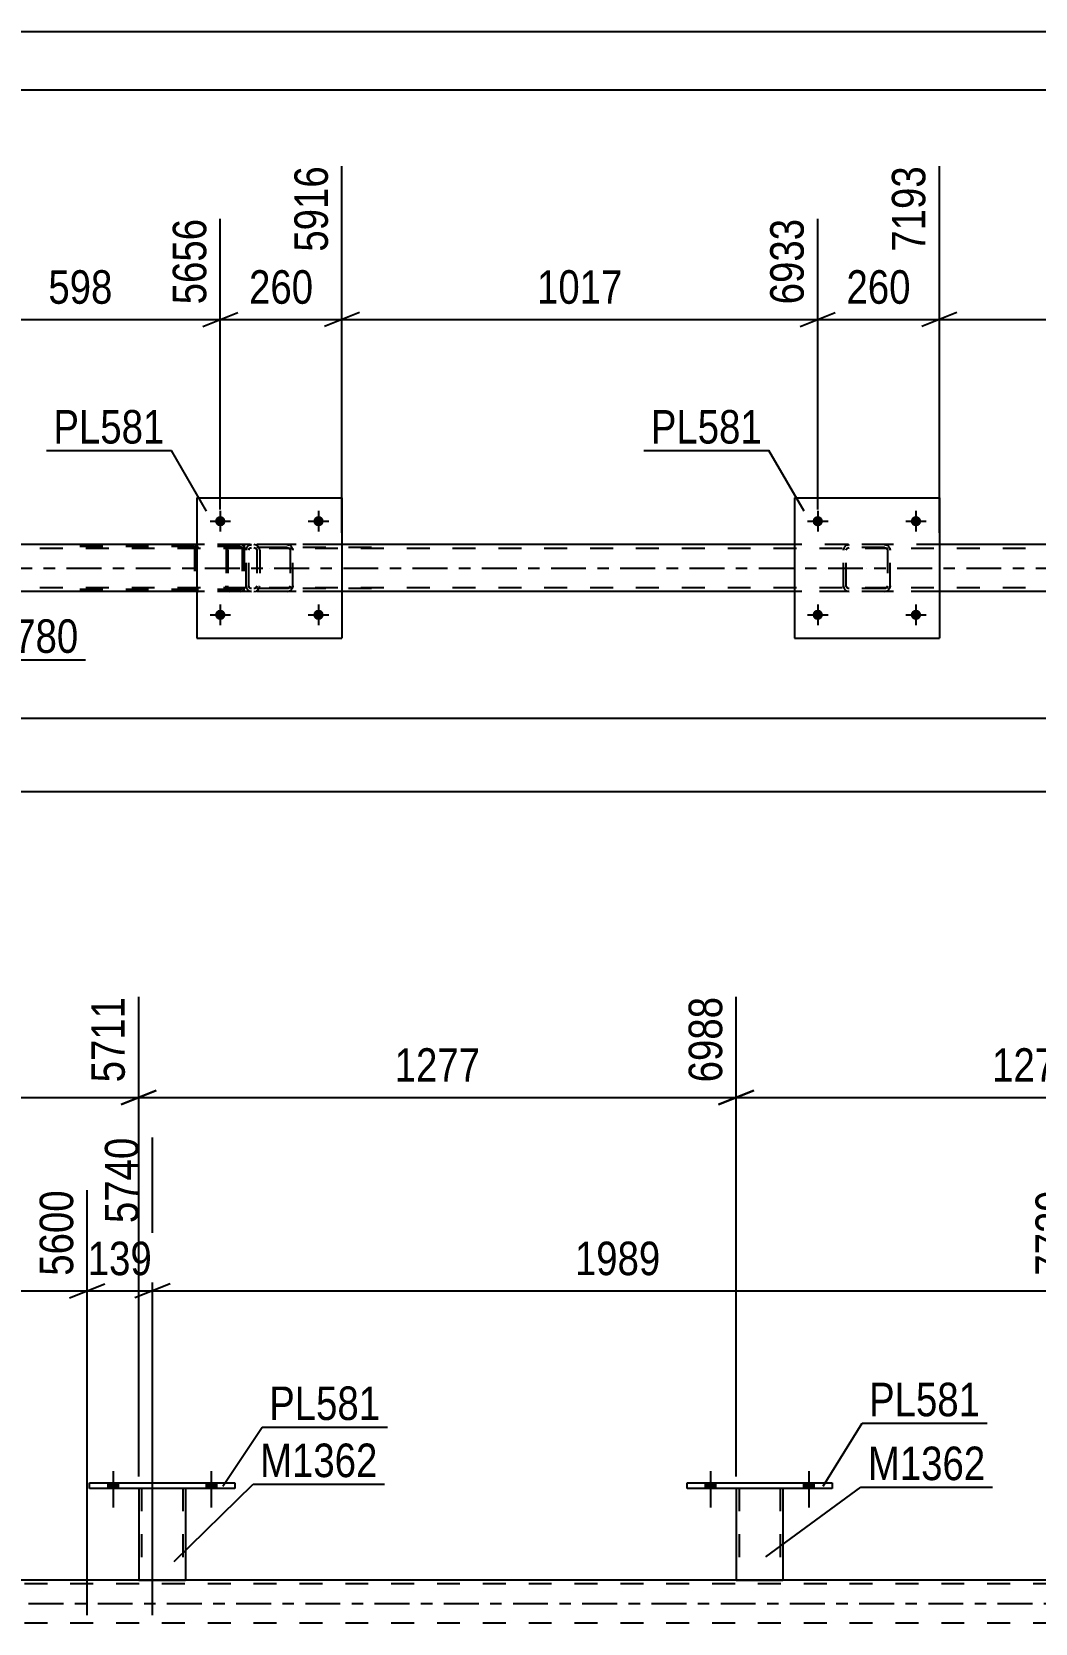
# Model space of a CAD drawing. Header units: millimetres. Extents: x 0 to 841, y 0 to 594.
# Drawn here: x 296.6 to 382.4, y 458 to 594 of the extents above; entities that cross this region are included whole.
import ezdxf

# ---------------------------------------------------------------- set-up
doc = ezdxf.new("R2010")
doc.units = ezdxf.units.MM
doc.linetypes.add('DXK_LINE_DOT2', pattern=[3.9198, 1.9599, -1.9599])
doc.linetypes.add('DXK_LINE_DOT3', pattern=[5.9187, 2.979, -0.9799, 0.9799, -0.9799])
doc.styles.add('Arial Narrow', font='ARIALN.TTF', dxfattribs={"height": 0.2})

# ---------------------------------------------------------------- blocks, each defined once
blk = doc.blocks.new('Unknown-318884928-1133')
at = {"color": 5, "linetype": 'Continuous'}
for p, q in [((841, 594), (0, 594)), ((836, 589), (5, 589))]:
    blk.add_line(p, q, dxfattribs=at)
blk = doc.blocks.new('Bolt-318884928-2860 - 2854')
at = {"linetype": 'Continuous'}
for points in [[(313.18, 544.17, -1), (312.3, 544.17, -1)], [(321.58, 544.17, -1), (320.7, 544.17, -1)]]:
    blk.add_hatch(color=1, dxfattribs=at).paths.add_polyline_path(points)
at = {"color": 1, "linetype": 'Continuous'}
for p, q in [((311.86, 544.17), (313.62, 544.17)), ((312.74, 545.05), (312.74, 543.29)), ((320.26, 544.17), (322.02, 544.17)), ((321.14, 545.05), (321.14, 543.29))]:
    blk.add_line(p, q, dxfattribs=at)
blk = doc.blocks.new('Bolt-318884928-2861 - 2854')
at = {"linetype": 'Continuous'}
for points in [[(313.18, 552.17, -1), (312.3, 552.17, -1)], [(321.58, 552.17, -1), (320.7, 552.17, -1)]]:
    blk.add_hatch(color=1, dxfattribs=at).paths.add_polyline_path(points)
at = {"color": 1, "linetype": 'Continuous'}
for p, q in [((312.74, 553.05), (312.74, 551.29)), ((321.14, 553.05), (321.14, 551.29)), ((311.86, 552.17), (313.62, 552.17)), ((320.26, 552.17), (322.02, 552.17))]:
    blk.add_line(p, q, dxfattribs=at)
blk = doc.blocks.new('Bolt-318884928-2930 - 2854')
at = {"linetype": 'Continuous'}
for points in [[(364.26, 544.17, -1), (363.38, 544.17, -1)], [(372.66, 544.17, -1), (371.78, 544.17, -1)]]:
    blk.add_hatch(color=1, dxfattribs=at).paths.add_polyline_path(points)
at = {"color": 1, "linetype": 'Continuous'}
for p, q in [((362.94, 544.17), (364.7, 544.17)), ((363.82, 545.05), (363.82, 543.29)), ((371.34, 544.17), (373.1, 544.17)), ((372.22, 545.05), (372.22, 543.29))]:
    blk.add_line(p, q, dxfattribs=at)
blk = doc.blocks.new('Bolt-318884928-2931 - 2854')
at = {"linetype": 'Continuous'}
for points in [[(364.26, 552.17, -1), (363.38, 552.17, -1)], [(372.66, 552.17, -1), (371.78, 552.17, -1)]]:
    blk.add_hatch(color=1, dxfattribs=at).paths.add_polyline_path(points)
at = {"color": 1, "linetype": 'Continuous'}
for p, q in [((363.82, 553.05), (363.82, 551.29)), ((372.22, 553.05), (372.22, 551.29)), ((362.94, 552.17), (364.7, 552.17)), ((371.34, 552.17), (373.1, 552.17))]:
    blk.add_line(p, q, dxfattribs=at)
blk = doc.blocks.new('Part-318884928-2936 - 2854')
at = {"color": 2, "linetype": 'Continuous'}
for p, q in [((310.74, 554.17), (310.74, 542.17)), ((310.74, 554.17), (323.14, 554.17)), ((323.14, 554.17), (323.14, 542.17)), ((310.74, 542.17), (323.14, 542.17))]:
    blk.add_line(p, q, dxfattribs=at)
blk = doc.blocks.new('Part-318884928-2885 - 2854')
at = {"color": 7, "linetype": 'DXK_LINE_DOT2'}
for p, q in [((314.94, 549.69), (314.98, 549.87)), ((314.98, 549.87), (314.94, 549.69)), ((314.94, 546.65), (314.94, 549.69)), ((315.18, 549.69), (315.2, 549.78)), ((315.18, 546.65), (315.18, 549.69)), ((315.2, 549.78), (315.25, 549.86)), ((315.24, 550.13), (315.42, 550.17)), ((315.42, 550.17), (315.24, 550.13)), ((315.25, 549.86), (315.33, 549.91)), ((315.33, 549.91), (315.42, 549.93)), ((318.46, 550.17), (315.42, 550.17)), ((318.46, 549.93), (315.42, 549.93)), ((318.46, 550.17), (318.64, 550.13)), ((318.64, 550.13), (318.46, 550.17)), ((318.46, 549.93), (318.55, 549.91)), ((318.55, 549.91), (318.63, 549.86)), ((318.63, 549.86), (318.68, 549.78)), ((318.68, 549.78), (318.7, 549.69)), ((318.7, 549.69), (318.7, 546.65)), ((318.9, 549.87), (318.94, 549.69)), ((318.94, 549.69), (318.9, 549.87)), ((318.94, 546.65), (318.94, 549.69)), ((314.98, 546.46), (314.94, 546.65)), ((314.94, 546.65), (314.98, 546.46)), ((315.2, 546.55), (315.18, 546.65)), ((315.25, 546.48), (315.2, 546.55)), ((315.42, 546.17), (315.24, 546.2)), ((315.24, 546.2), (315.42, 546.17)), ((315.33, 546.42), (315.25, 546.48)), ((315.42, 546.41), (315.33, 546.42)), ((318.46, 546.41), (315.42, 546.41)), ((318.46, 546.17), (315.42, 546.17)), ((318.55, 546.42), (318.46, 546.41)), ((318.64, 546.2), (318.46, 546.17)), ((318.46, 546.17), (318.64, 546.2)), ((318.63, 546.48), (318.55, 546.42)), ((318.68, 546.55), (318.63, 546.48)), ((318.7, 546.65), (318.68, 546.55)), ((318.94, 546.65), (318.9, 546.46)), ((318.9, 546.46), (318.94, 546.65))]:
    blk.add_line(p, q, dxfattribs=at)
at = {"color": 7, "linetype": 'DXK_LINE_DOT3'}
blk.add_line((316.94, 548.17), (316.94, 548.17), dxfattribs=at)
at = {"color": 7, "linetype": 'DXK_LINE_DOT2'}
for centre, start, end in [((315.42, 549.69), 112.5, 157.5), ((315.42, 549.69), 112.5, 157.5), ((318.46, 549.69), 22.5, 67.5), ((318.46, 549.69), 22.5, 67.5), ((315.42, 546.65), 202.5, 247.5), ((315.42, 546.65), 202.5, 247.5), ((318.46, 546.65), 292.5, 337.5), ((318.46, 546.65), 292.5, 337.5)]:
    blk.add_arc(centre, 0.48, start, end, dxfattribs=at)
blk = doc.blocks.new('Part-318884928-2890 - 2854')
at = {"color": 2, "linetype": 'Continuous'}
for p, q in [((361.82, 554.17), (361.82, 542.17)), ((361.82, 554.17), (374.22, 554.17)), ((374.22, 554.17), (374.22, 542.17)), ((361.82, 542.17), (374.22, 542.17))]:
    blk.add_line(p, q, dxfattribs=at)
blk = doc.blocks.new('Part-318884928-2975 - 2854')
at = {"color": 7, "linetype": 'DXK_LINE_DOT2'}
for p, q in [((314.45, 550.17), (299.12, 550.17)), ((314.45, 550.01), (299.12, 550.01)), ((310.56, 549.97), (310.54, 549.85)), ((310.54, 549.85), (310.54, 546.49)), ((310.71, 549.85), (310.72, 549.91)), ((310.71, 549.85), (310.71, 546.49)), ((310.72, 549.91), (310.76, 549.96)), ((310.88, 550.17), (310.75, 550.14)), ((310.76, 549.96), (310.81, 549.99)), ((310.81, 549.99), (310.88, 550.01)), ((314.58, 550.14), (314.45, 550.17)), ((314.45, 550.01), (314.52, 549.99)), ((314.52, 549.99), (314.57, 549.96)), ((314.57, 549.96), (314.61, 549.91)), ((314.61, 549.91), (314.62, 549.85)), ((314.62, 549.85), (314.62, 546.49)), ((314.79, 549.85), (314.77, 549.97)), ((314.79, 549.85), (314.79, 546.49)), ((314.45, 546.33), (299.12, 546.33)), ((314.45, 546.17), (299.12, 546.17)), ((310.54, 546.49), (310.56, 546.36)), ((310.72, 546.43), (310.71, 546.49)), ((310.76, 546.37), (310.72, 546.43)), ((310.75, 546.19), (310.88, 546.17)), ((310.81, 546.34), (310.76, 546.37)), ((310.88, 546.33), (310.81, 546.34)), ((314.52, 546.34), (314.45, 546.33)), ((314.45, 546.17), (314.58, 546.19)), ((314.57, 546.37), (314.52, 546.34)), ((314.61, 546.43), (314.57, 546.37)), ((314.62, 546.49), (314.61, 546.43)), ((314.77, 546.36), (314.79, 546.49))]:
    blk.add_line(p, q, dxfattribs=at)
for centre, start, end in [((310.86, 549.83), 110.7583, 155.68), ((314.47, 549.83), 24.32, 69.2417), ((310.86, 546.5), 204.32, 249.2417), ((314.47, 546.5), 290.7583, 335.68)]:
    blk.add_arc(centre, 0.331, start, end, dxfattribs=at)
blk = doc.blocks.new('Part-318884928-3013 - 2854')
at = {"color": 7, "linetype": 'DXK_LINE_DOT2'}
for p, q in [((366.02, 549.69), (366.06, 549.87)), ((366.06, 549.87), (366.02, 549.69)), ((366.02, 546.65), (366.02, 549.69)), ((366.26, 549.69), (366.28, 549.78)), ((366.26, 546.65), (366.26, 549.69)), ((366.28, 549.78), (366.33, 549.86)), ((366.32, 550.13), (366.5, 550.17)), ((366.5, 550.17), (366.32, 550.13)), ((366.33, 549.86), (366.41, 549.91)), ((366.41, 549.91), (366.5, 549.93)), ((369.54, 550.17), (366.5, 550.17)), ((369.54, 549.93), (366.5, 549.93)), ((369.54, 550.17), (369.72, 550.13)), ((369.72, 550.13), (369.54, 550.17)), ((369.54, 549.93), (369.63, 549.91)), ((369.63, 549.91), (369.71, 549.86)), ((369.71, 549.86), (369.76, 549.78)), ((369.76, 549.78), (369.78, 549.69)), ((369.78, 549.69), (369.78, 546.65)), ((369.98, 549.87), (370.02, 549.69)), ((370.02, 549.69), (369.98, 549.87)), ((370.02, 546.65), (370.02, 549.69)), ((366.06, 546.46), (366.02, 546.65)), ((366.02, 546.65), (366.06, 546.46)), ((366.28, 546.55), (366.26, 546.65)), ((366.33, 546.48), (366.28, 546.55)), ((366.5, 546.17), (366.32, 546.2)), ((366.32, 546.2), (366.5, 546.17)), ((366.41, 546.42), (366.33, 546.48)), ((366.5, 546.41), (366.41, 546.42)), ((369.54, 546.41), (366.5, 546.41)), ((369.54, 546.17), (366.5, 546.17)), ((369.63, 546.42), (369.54, 546.41)), ((369.72, 546.2), (369.54, 546.17)), ((369.54, 546.17), (369.72, 546.2)), ((369.71, 546.48), (369.63, 546.42)), ((369.76, 546.55), (369.71, 546.48)), ((369.78, 546.65), (369.76, 546.55)), ((370.02, 546.65), (369.98, 546.46)), ((369.98, 546.46), (370.02, 546.65))]:
    blk.add_line(p, q, dxfattribs=at)
at = {"color": 7, "linetype": 'DXK_LINE_DOT3'}
blk.add_line((368.02, 548.17), (368.02, 548.17), dxfattribs=at)
at = {"color": 7, "linetype": 'DXK_LINE_DOT2'}
for centre, start, end in [((366.5, 549.69), 112.5, 157.5), ((366.5, 549.69), 112.5, 157.5), ((369.54, 549.69), 22.5, 67.5), ((369.54, 549.69), 22.5, 67.5), ((366.5, 546.65), 202.5, 247.5), ((366.5, 546.65), 202.5, 247.5), ((369.54, 546.65), 292.5, 337.5), ((369.54, 546.65), 292.5, 337.5)]:
    blk.add_arc(centre, 0.48, start, end, dxfattribs=at)
blk = doc.blocks.new('Part-318884928-3015 - 2854')
at = {"color": 7, "linetype": 'DXK_LINE_DOT2'}
for p, q in [((313.27, 549.87), (313.25, 549.69)), ((313.25, 549.69), (313.25, 546.65)), ((313.32, 550.03), (313.27, 549.87)), ((313.41, 550.13), (313.32, 550.03)), ((313.38, 549.69), (313.39, 549.78)), ((313.38, 549.69), (313.38, 546.65)), ((313.39, 549.78), (313.42, 549.86)), ((313.52, 550.17), (313.41, 550.13)), ((313.42, 549.86), (313.46, 549.91)), ((313.46, 549.91), (313.52, 549.93)), ((325.67, 550.17), (313.52, 550.17)), ((325.67, 549.93), (313.52, 549.93)), ((314.79, 550.17), (314.79, 549.93)), ((315.8, 550.13), (315.61, 550.17)), ((315.61, 549.93), (315.7, 549.91)), ((315.7, 549.91), (315.79, 549.86)), ((315.79, 549.86), (315.84, 549.78)), ((315.84, 549.78), (315.86, 549.69)), ((315.86, 549.69), (315.86, 546.65)), ((316.08, 549.82), (316.07, 549.87)), ((316.11, 549.69), (316.08, 549.82)), ((316.11, 549.69), (316.11, 546.65)), ((313.27, 546.46), (313.25, 546.65)), ((313.31, 546.34), (313.27, 546.46)), ((313.32, 546.31), (313.31, 546.34)), ((313.32, 546.31), (313.41, 546.2)), ((313.39, 546.55), (313.38, 546.65)), ((313.42, 546.48), (313.39, 546.55)), ((313.41, 546.2), (313.52, 546.17)), ((313.46, 546.42), (313.42, 546.48)), ((313.52, 546.41), (313.46, 546.42)), ((325.67, 546.41), (313.52, 546.41)), ((325.67, 546.17), (313.52, 546.17)), ((314.79, 546.17), (314.79, 546.41)), ((315.7, 546.42), (315.61, 546.41)), ((315.61, 546.17), (315.8, 546.2)), ((315.79, 546.48), (315.7, 546.42)), ((315.84, 546.55), (315.79, 546.48)), ((315.86, 546.65), (315.84, 546.55)), ((316.07, 546.46), (316.1, 546.58)), ((316.1, 546.58), (316.11, 546.65))]:
    blk.add_line(p, q, dxfattribs=at)
for centre, start, end in [((315.62, 549.67), 23.8494, 68.8059), ((315.62, 546.66), 291.1941, 336.1506)]:
    blk.add_arc(centre, 0.492, start, end, dxfattribs=at)
blk = doc.blocks.new('Part-318884928-3064 - 2854')
at = {"color": 7, "linetype": 'DXK_LINE_DOT2'}
for p, q in [((750.06, 549.85), (86.52, 549.85)), ((323.14, 550.17), (310.74, 550.17)), ((374.22, 550.17), (361.82, 550.17)), ((750.06, 546.49), (86.52, 546.49)), ((750.06, 546.17), (106.42, 546.17)), ((323.14, 546.17), (310.74, 546.17)), ((374.22, 546.17), (361.82, 546.17))]:
    blk.add_line(p, q, dxfattribs=at)
at = {"color": 2, "linetype": 'Continuous'}
for p, q in [((310.74, 550.17), (288.82, 550.17)), ((361.82, 550.17), (323.14, 550.17)), ((412.9, 550.17), (374.22, 550.17)), ((310.74, 546.17), (288.82, 546.17)), ((361.82, 546.17), (323.14, 546.17)), ((412.9, 546.17), (374.22, 546.17))]:
    blk.add_line(p, q, dxfattribs=at)
at = {"color": 7, "linetype": 'DXK_LINE_DOT3'}
blk.add_line((86.52, 548.17), (750.06, 548.17), dxfattribs=at)
blk = doc.blocks.new('Part-318884928-3918 - 3851')
at = {"color": 7, "linetype": 'DXK_LINE_DOT2'}
for p, q in [((740.89, 461.34), (77.35, 461.34)), ((740.89, 457.98), (77.35, 457.98))]:
    blk.add_line(p, q, dxfattribs=at)
at = {"color": 2, "linetype": 'Continuous'}
blk.add_line((635.04, 461.66), (277.05, 461.66), dxfattribs=at)
at = {"color": 7, "linetype": 'DXK_LINE_DOT3'}
blk.add_line((77.35, 459.66), (740.89, 459.66), dxfattribs=at)
blk = doc.blocks.new('Part-318884928-4083 - 3851')
at = {"color": 7, "linetype": 'DXK_LINE_DOT2'}
for p, q in [((305.77, 469.51), (309.77, 469.51)), ((305.77, 469.5), (305.77, 469.51)), ((305.77, 469.51), (305.77, 469.5)), ((306.01, 469.51), (306.01, 461.67)), ((309.53, 469.51), (309.53, 461.67)), ((309.77, 469.51), (309.77, 469.5)), ((309.77, 469.5), (309.77, 469.51)), ((309.47, 461.67), (309.51, 461.67)), ((309.47, 461.67), (309.51, 461.67)), ((309.51, 461.67), (309.53, 461.67)), ((309.51, 461.67), (309.53, 461.67))]:
    blk.add_line(p, q, dxfattribs=at)
at = {"color": 2, "linetype": 'Continuous'}
for p, q in [((305.77, 469.5), (305.77, 461.67)), ((309.77, 469.5), (309.77, 461.67)), ((305.77, 461.67), (309.77, 461.67))]:
    blk.add_line(p, q, dxfattribs=at)
blk = doc.blocks.new('Part-318884928-4088 - 3851')
at = {"color": 2, "linetype": 'Continuous'}
for p, q in [((301.57, 469.98), (313.97, 469.98)), ((301.57, 469.5), (301.57, 469.98)), ((313.97, 469.5), (301.57, 469.5)), ((313.97, 469.98), (313.97, 469.5))]:
    blk.add_line(p, q, dxfattribs=at)
blk = doc.blocks.new('Bolt-318884928-4124 - 3851')
at = {"linetype": 'Continuous'}
for points in [[(354.21, 469.5), (355.09, 469.5), (355.09, 469.98), (354.21, 469.98)], [(362.61, 469.5), (363.49, 469.5), (363.49, 469.98), (362.61, 469.98)]]:
    blk.add_hatch(color=1, dxfattribs=at).paths.add_polyline_path(points)
at = {"color": 1, "linetype": 'Continuous'}
for p, q in [((354.65, 470.98), (354.65, 467.86)), ((363.05, 470.98), (363.05, 467.86)), ((354.21, 469.98), (354.21, 469.5)), ((355.09, 469.98), (355.09, 469.5)), ((362.61, 469.98), (362.61, 469.5)), ((363.49, 469.98), (363.49, 469.5))]:
    blk.add_line(p, q, dxfattribs=at)
blk = doc.blocks.new('Bolt-318884928-4125 - 3851')
at = {"linetype": 'Continuous'}
for points in [[(354.21, 469.5), (355.09, 469.5), (355.09, 469.98), (354.21, 469.98)], [(362.61, 469.5), (363.49, 469.5), (363.49, 469.98), (362.61, 469.98)]]:
    blk.add_hatch(color=1, dxfattribs=at).paths.add_polyline_path(points)
at = {"color": 1, "linetype": 'Continuous'}
for p, q in [((354.65, 470.98), (354.65, 467.86)), ((363.05, 470.98), (363.05, 467.86)), ((354.21, 469.98), (354.21, 469.5)), ((355.09, 469.98), (355.09, 469.5)), ((362.61, 469.98), (362.61, 469.5)), ((363.49, 469.98), (363.49, 469.5))]:
    blk.add_line(p, q, dxfattribs=at)
blk = doc.blocks.new('Part-318884928-4191 - 3851')
at = {"color": 7, "linetype": 'DXK_LINE_DOT2'}
for p, q in [((356.85, 469.51), (360.85, 469.51)), ((356.85, 469.5), (356.85, 469.51)), ((356.85, 469.51), (356.85, 469.5)), ((357.09, 469.51), (357.09, 461.67)), ((360.61, 469.51), (360.61, 461.67)), ((360.85, 469.51), (360.85, 469.5)), ((360.85, 469.5), (360.85, 469.51)), ((360.55, 461.67), (360.59, 461.67)), ((360.55, 461.67), (360.59, 461.67)), ((360.59, 461.67), (360.61, 461.67)), ((360.59, 461.67), (360.61, 461.67))]:
    blk.add_line(p, q, dxfattribs=at)
at = {"color": 2, "linetype": 'Continuous'}
for p, q in [((356.85, 469.5), (356.85, 461.67)), ((360.85, 469.5), (360.85, 461.67)), ((356.85, 461.67), (360.85, 461.67))]:
    blk.add_line(p, q, dxfattribs=at)
blk = doc.blocks.new('Part-318884928-4196 - 3851')
at = {"color": 2, "linetype": 'Continuous'}
for p, q in [((352.65, 469.98), (365.05, 469.98)), ((352.65, 469.5), (352.65, 469.98)), ((365.05, 469.5), (352.65, 469.5)), ((365.05, 469.98), (365.05, 469.5))]:
    blk.add_line(p, q, dxfattribs=at)
blk = doc.blocks.new('Bolt-318884928-4280 - 3851')
at = {"linetype": 'Continuous'}
for points in [[(303.13, 469.5), (304.01, 469.5), (304.01, 469.98), (303.13, 469.98)], [(311.53, 469.5), (312.41, 469.5), (312.41, 469.98), (311.53, 469.98)]]:
    blk.add_hatch(color=1, dxfattribs=at).paths.add_polyline_path(points)
at = {"color": 1, "linetype": 'Continuous'}
for p, q in [((303.57, 470.98), (303.57, 467.86)), ((311.97, 470.98), (311.97, 467.86)), ((303.13, 469.98), (303.13, 469.5)), ((304.01, 469.98), (304.01, 469.5)), ((311.53, 469.98), (311.53, 469.5)), ((312.41, 469.98), (312.41, 469.5))]:
    blk.add_line(p, q, dxfattribs=at)
blk = doc.blocks.new('Bolt-318884928-4281 - 3851')
at = {"linetype": 'Continuous'}
for points in [[(303.13, 469.5), (304.01, 469.5), (304.01, 469.98), (303.13, 469.98)], [(311.53, 469.5), (312.41, 469.5), (312.41, 469.98), (311.53, 469.98)]]:
    blk.add_hatch(color=1, dxfattribs=at).paths.add_polyline_path(points)
at = {"color": 1, "linetype": 'Continuous'}
for p, q in [((303.57, 470.98), (303.57, 467.86)), ((311.97, 470.98), (311.97, 467.86)), ((303.13, 469.98), (303.13, 469.5)), ((304.01, 469.98), (304.01, 469.5)), ((311.53, 469.98), (311.53, 469.5)), ((312.41, 469.98), (312.41, 469.5))]:
    blk.add_line(p, q, dxfattribs=at)
blk = doc.blocks.new('StraightDimension-318884928-13043 - 2854')
at = {"color": 7, "linetype": 'Continuous'}
for p, q in [((323.14, 551.17), (323.14, 582.52)), ((312.74, 553.17), (312.74, 578.02)), ((311.24, 568.81), (314.24, 570.01)), ((324.64, 570.01), (321.64, 568.81)), ((312.74, 569.41), (323.14, 569.41))]:
    blk.add_line(p, q, dxfattribs=at)
at = {"color": 0}
blk.add_wipeout([(321.28, 570.16), (321.28, 574.36), (314.6, 574.36), (314.6, 570.16)], dxfattribs=at)
at = {"color": 3, "style": 'Arial Narrow'}
blk.add_text('260', height=2.863, dxfattribs=at).set_placement((315.2, 570.76))
at = {"color": 0, "linetype": 'Continuous'}
blk.add_wipeout([(322.54, 583.12), (318.34, 583.12), (318.34, 574.61), (322.54, 574.61)], dxfattribs=at)
at = {"color": 3, "linetype": 'Continuous', "style": 'Arial Narrow'}
blk.add_text('5916', height=2.863, rotation=90.0002, dxfattribs=at).set_placement((321.94, 575.21))
blk = doc.blocks.new('StraightDimension-318884928-3112 - 2854')
at = {"color": 7, "linetype": 'Continuous'}
blk.add_line((85.88, 529.08), (792.62, 529.08), dxfattribs=at)
blk = doc.blocks.new('StraightDimension-318884928-13042 - 2854')
at = {"color": 7, "linetype": 'Continuous'}
for p, q in [((323.14, 551.17), (323.14, 582.52)), ((363.82, 553.17), (363.82, 578.02)), ((324.64, 570.01), (321.64, 568.81)), ((362.32, 568.81), (365.32, 570.01)), ((323.14, 569.41), (363.82, 569.41))]:
    blk.add_line(p, q, dxfattribs=at)
at = {"color": 0}
blk.add_wipeout([(347.74, 570.16), (347.74, 574.36), (339.22, 574.36), (339.22, 570.16)], dxfattribs=at)
at = {"color": 3, "style": 'Arial Narrow'}
blk.add_text('1017', height=2.863, dxfattribs=at).set_placement((339.82, 570.76))
at = {"color": 0, "linetype": 'Continuous'}
blk.add_wipeout([(363.22, 578.62), (359.02, 578.62), (359.02, 570.11), (363.22, 570.11)], dxfattribs=at)
at = {"color": 3, "linetype": 'Continuous', "style": 'Arial Narrow'}
blk.add_text('6933', height=2.863, rotation=90.0002, dxfattribs=at).set_placement((362.62, 570.71))
blk = doc.blocks.new('StraightDimension-318884928-3680 - 2854')
at = {"color": 7, "linetype": 'Continuous'}
blk.add_line((86.52, 535.34), (791.98, 535.34), dxfattribs=at)
blk = doc.blocks.new('StraightDimension-318884928-13040 - 2854')
at = {"color": 7, "linetype": 'Continuous'}
for p, q in [((374.22, 551.17), (374.22, 582.52)), ((414.9, 553.17), (414.9, 578.02)), ((375.72, 570.01), (372.72, 568.81)), ((413.4, 568.81), (416.4, 570.01)), ((374.22, 569.41), (414.9, 569.41))]:
    blk.add_line(p, q, dxfattribs=at)
at = {"color": 0}
blk.add_wipeout([(398.82, 570.16), (398.82, 574.36), (390.3, 574.36), (390.3, 570.16)], dxfattribs=at)
at = {"color": 3, "style": 'Arial Narrow'}
blk.add_text('1017', height=2.863, dxfattribs=at).set_placement((390.9, 570.76))
at = {"color": 0, "linetype": 'Continuous'}
blk.add_wipeout([(414.3, 578.62), (410.1, 578.62), (410.1, 570.11), (414.3, 570.11)], dxfattribs=at)
at = {"color": 3, "linetype": 'Continuous', "style": 'Arial Narrow'}
blk.add_text('8210', height=2.863, rotation=90.0002, dxfattribs=at).set_placement((413.7, 570.71))
blk = doc.blocks.new('StraightDimension-318884928-13041 - 2854')
at = {"color": 7, "linetype": 'Continuous'}
for p, q in [((374.22, 551.17), (374.22, 582.52)), ((363.82, 553.17), (363.82, 578.02)), ((362.32, 568.81), (365.32, 570.01)), ((375.72, 570.01), (372.72, 568.81)), ((363.82, 569.41), (374.22, 569.41))]:
    blk.add_line(p, q, dxfattribs=at)
at = {"color": 0}
blk.add_wipeout([(372.36, 570.16), (372.36, 574.36), (365.68, 574.36), (365.68, 570.16)], dxfattribs=at)
at = {"color": 3, "style": 'Arial Narrow'}
blk.add_text('260', height=2.863, dxfattribs=at).set_placement((366.28, 570.76))
at = {"color": 0, "linetype": 'Continuous'}
blk.add_wipeout([(373.62, 583.12), (369.42, 583.12), (369.42, 574.61), (373.62, 574.61)], dxfattribs=at)
at = {"color": 3, "linetype": 'Continuous', "style": 'Arial Narrow'}
blk.add_text('7193', height=2.863, rotation=90.0002, dxfattribs=at).set_placement((373.02, 575.21))
blk = doc.blocks.new('StraightDimension-318884928-13044 - 2854')
at = {"color": 7, "linetype": 'Continuous'}
for p, q in [((288.82, 551.17), (288.82, 582.52)), ((312.74, 553.17), (312.74, 578.02)), ((290.32, 570.01), (287.32, 568.81)), ((311.24, 568.81), (314.24, 570.01)), ((288.82, 569.41), (312.74, 569.41))]:
    blk.add_line(p, q, dxfattribs=at)
at = {"color": 0}
blk.add_wipeout([(304.12, 570.16), (304.12, 574.36), (297.44, 574.36), (297.44, 570.16)], dxfattribs=at)
at = {"color": 3, "style": 'Arial Narrow'}
blk.add_text('598', height=2.863, dxfattribs=at).set_placement((298.04, 570.76))
at = {"color": 0, "linetype": 'Continuous'}
blk.add_wipeout([(312.14, 578.62), (307.94, 578.62), (307.94, 570.11), (312.14, 570.11)], dxfattribs=at)
at = {"color": 3, "linetype": 'Continuous', "style": 'Arial Narrow'}
blk.add_text('5656', height=2.863, rotation=90.0002, dxfattribs=at).set_placement((311.54, 570.71))
blk = doc.blocks.new('StraightDimension-318884928-4569 - 3851')
at = {"color": 7, "linetype": 'Continuous'}
for p, q in [((306.94, 458.66), (306.94, 499.49)), ((386.5, 458.66), (386.5, 494.99)), ((308.44, 486.98), (305.44, 485.78)), ((385, 485.78), (388, 486.98)), ((306.94, 486.38), (386.5, 486.38))]:
    blk.add_line(p, q, dxfattribs=at)
at = {"color": 0}
blk.add_wipeout([(350.97, 487.13), (350.97, 491.33), (342.46, 491.33), (342.46, 487.13)], dxfattribs=at)
at = {"color": 3, "style": 'Arial Narrow'}
blk.add_text('1989', height=2.863, dxfattribs=at).set_placement((343.06, 487.73))
at = {"color": 0, "linetype": 'Continuous'}
blk.add_wipeout([(385.9, 495.59), (381.7, 495.59), (381.7, 487.08), (385.9, 487.08)], dxfattribs=at)
at = {"color": 3, "linetype": 'Continuous', "style": 'Arial Narrow'}
blk.add_text('7729', height=2.863, rotation=90.0002, dxfattribs=at).set_placement((385.3, 487.68))
blk = doc.blocks.new('StraightDimension-318884928-14214 - 3851')
at = {"color": 7, "linetype": 'Continuous'}
for p, q in [((356.85, 470.51), (356.85, 511.52)), ((407.93, 470.51), (407.93, 511.52)), ((358.35, 503.51), (355.35, 502.31)), ((406.43, 502.31), (409.43, 503.51)), ((356.85, 502.91), (407.93, 502.91))]:
    blk.add_line(p, q, dxfattribs=at)
at = {"color": 0}
blk.add_wipeout([(386.64, 503.66), (386.64, 507.86), (378.13, 507.86), (378.13, 503.66)], dxfattribs=at)
at = {"color": 3, "style": 'Arial Narrow'}
blk.add_text('1277', height=2.863, dxfattribs=at).set_placement((378.73, 504.26))
at = {"color": 0, "linetype": 'Continuous'}
blk.add_wipeout([(407.33, 512.12), (403.13, 512.12), (403.13, 503.61), (407.33, 503.61)], dxfattribs=at)
at = {"color": 3, "linetype": 'Continuous', "style": 'Arial Narrow'}
blk.add_text('8265', height=2.863, rotation=90.0002, dxfattribs=at).set_placement((406.73, 504.21))
blk = doc.blocks.new('StraightDimension-318884928-14216 - 3851')
at = {"color": 7, "linetype": 'Continuous'}
for p, q in [((273.05, 470.5), (273.05, 511.52)), ((305.77, 470.51), (305.77, 511.52)), ((274.55, 503.51), (271.55, 502.31)), ((304.27, 502.31), (307.27, 503.51)), ((273.05, 502.91), (305.77, 502.91))]:
    blk.add_line(p, q, dxfattribs=at)
at = {"color": 0}
blk.add_wipeout([(292.75, 503.66), (292.75, 507.86), (286.07, 507.86), (286.07, 503.66)], dxfattribs=at)
at = {"color": 3, "style": 'Arial Narrow'}
blk.add_text('818', height=2.863, dxfattribs=at).set_placement((286.67, 504.26))
at = {"color": 0, "linetype": 'Continuous'}
blk.add_wipeout([(305.17, 512.12), (300.97, 512.12), (300.97, 503.61), (305.17, 503.61)], dxfattribs=at)
at = {"color": 3, "linetype": 'Continuous', "style": 'Arial Narrow'}
blk.add_text('5711', height=2.863, rotation=90.0002, dxfattribs=at).set_placement((304.57, 504.21))
blk = doc.blocks.new('StraightDimension-318884928-4588 - 3851')
at = {"color": 7, "linetype": 'Continuous'}
for p, q in [((306.94, 458.66), (306.94, 499.49)), ((301.36, 458.66), (301.36, 494.99)), ((299.86, 485.78), (302.86, 486.98)), ((308.44, 486.98), (305.44, 485.78)), ((301.36, 486.38), (306.94, 486.38))]:
    blk.add_line(p, q, dxfattribs=at)
at = {"color": 0}
blk.add_wipeout([(307.49, 487.13), (307.49, 491.33), (300.81, 491.33), (300.81, 487.13)], dxfattribs=at)
at = {"color": 3, "style": 'Arial Narrow'}
blk.add_text('139', height=2.863, dxfattribs=at).set_placement((301.41, 487.73))
at = {"color": 0, "linetype": 'Continuous'}
blk.add_wipeout([(306.34, 500.09), (302.14, 500.09), (302.14, 491.58), (306.34, 491.58)], dxfattribs=at)
at = {"color": 3, "linetype": 'Continuous', "style": 'Arial Narrow'}
blk.add_text('5740', height=2.863, rotation=90.0002, dxfattribs=at).set_placement((305.74, 492.18))
blk = doc.blocks.new('StraightDimension-318884928-4607 - 3851')
at = {"color": 7, "linetype": 'Continuous'}
for p, q in [((221.8, 458.66), (221.8, 499.49)), ((301.36, 458.66), (301.36, 494.99)), ((223.3, 486.98), (220.3, 485.78)), ((299.86, 485.78), (302.86, 486.98)), ((221.8, 486.38), (301.36, 486.38))]:
    blk.add_line(p, q, dxfattribs=at)
at = {"color": 0}
blk.add_wipeout([(265.84, 487.13), (265.84, 491.33), (257.33, 491.33), (257.33, 487.13)], dxfattribs=at)
at = {"color": 3, "style": 'Arial Narrow'}
blk.add_text('1989', height=2.863, dxfattribs=at).set_placement((257.93, 487.73))
at = {"color": 0, "linetype": 'Continuous'}
blk.add_wipeout([(300.76, 495.59), (296.56, 495.59), (296.56, 487.08), (300.76, 487.08)], dxfattribs=at)
at = {"color": 3, "linetype": 'Continuous', "style": 'Arial Narrow'}
blk.add_text('5600', height=2.863, rotation=90.0002, dxfattribs=at).set_placement((300.16, 487.68))
blk = doc.blocks.new('StraightDimension-318884928-14215 - 3851')
at = {"color": 7, "linetype": 'Continuous'}
for p, q in [((305.77, 470.51), (305.77, 511.52)), ((356.85, 470.51), (356.85, 511.52)), ((307.27, 503.51), (304.27, 502.31)), ((355.35, 502.31), (358.35, 503.51)), ((305.77, 502.91), (356.85, 502.91))]:
    blk.add_line(p, q, dxfattribs=at)
at = {"color": 0}
blk.add_wipeout([(335.56, 503.66), (335.56, 507.86), (327.05, 507.86), (327.05, 503.66)], dxfattribs=at)
at = {"color": 3, "style": 'Arial Narrow'}
blk.add_text('1277', height=2.863, dxfattribs=at).set_placement((327.65, 504.26))
at = {"color": 0, "linetype": 'Continuous'}
blk.add_wipeout([(356.25, 512.12), (352.05, 512.12), (352.05, 503.61), (356.25, 503.61)], dxfattribs=at)
at = {"color": 3, "linetype": 'Continuous', "style": 'Arial Narrow'}
blk.add_text('6988', height=2.863, rotation=90.0002, dxfattribs=at).set_placement((355.65, 504.21))
blk = doc.blocks.new('Mark-318884928-2932 - 2854')
at = {"color": 0}
blk.add_wipeout([(307.97, 558.81), (307.97, 561.81), (298.47, 561.81), (298.47, 558.81)], dxfattribs=at)
blk.add_wipeout([(307.97, 558.81), (307.97, 561.81), (298.47, 561.81), (298.47, 558.81)], dxfattribs=at)
at = {"color": 30, "linetype": 'Continuous'}
for p in [(297.87, 558.21), (311.57, 553.02)]:
    blk.add_line(p, (308.57, 558.21), dxfattribs=at)
at = {"color": 3, "style": 'Arial Narrow'}
blk.add_text('PL581', height=2.863, dxfattribs=at).set_placement((298.47, 558.81))
blk = doc.blocks.new('Mark-318884928-2886 - 2854')
at = {"color": 0}
blk.add_wipeout([(359.05, 558.81), (359.05, 561.81), (349.55, 561.81), (349.55, 558.81)], dxfattribs=at)
blk.add_wipeout([(359.05, 558.81), (359.05, 561.81), (349.55, 561.81), (349.55, 558.81)], dxfattribs=at)
at = {"color": 30, "linetype": 'Continuous'}
for p in [(348.95, 558.21), (362.65, 553.02)]:
    blk.add_line(p, (359.65, 558.21), dxfattribs=at)
at = {"color": 3, "style": 'Arial Narrow'}
blk.add_text('PL581', height=2.863, dxfattribs=at).set_placement((349.55, 558.81))
blk = doc.blocks.new('Mark-318884928-3089 - 2854')
at = {"color": 0}
blk.add_wipeout([(300.62, 540.92), (300.62, 543.92), (291.11, 543.92), (291.11, 540.92)], dxfattribs=at)
blk.add_wipeout([(300.62, 540.92), (300.62, 543.92), (291.11, 543.92), (291.11, 540.92)], dxfattribs=at)
at = {"color": 30, "linetype": 'Continuous'}
for p, q in [((287.63, 545.77), (290.51, 540.32)), ((290.51, 540.32), (301.22, 540.32))]:
    blk.add_line(p, q, dxfattribs=at)
at = {"color": 3, "style": 'Arial Narrow'}
blk.add_text('PL780', height=2.863, dxfattribs=at).set_placement((291.11, 540.92))
blk = doc.blocks.new('Mark-318884928-4192 - 3851')
at = {"color": 0}
blk.add_wipeout([(377.71, 475.67), (377.71, 478.67), (368.21, 478.67), (368.21, 475.67)], dxfattribs=at)
blk.add_wipeout([(377.71, 475.67), (377.71, 478.67), (368.21, 478.67), (368.21, 475.67)], dxfattribs=at)
at = {"color": 30, "linetype": 'Continuous'}
for p, q in [((364.29, 469.7), (367.61, 475.07)), ((367.61, 475.07), (378.31, 475.07))]:
    blk.add_line(p, q, dxfattribs=at)
at = {"color": 3, "style": 'Arial Narrow'}
blk.add_text('PL581', height=2.863, dxfattribs=at).set_placement((368.21, 475.67))
blk = doc.blocks.new('Mark-318884928-4079 - 3851')
at = {"color": 0}
blk.add_wipeout([(326.19, 470.47), (326.19, 473.47), (316.14, 473.47), (316.14, 470.47)], dxfattribs=at)
blk.add_wipeout([(326.19, 470.47), (326.19, 473.47), (316.14, 473.47), (316.14, 470.47)], dxfattribs=at)
at = {"color": 30, "linetype": 'Continuous'}
for p, q in [((308.81, 463.26), (315.54, 469.87)), ((315.54, 469.87), (326.79, 469.87))]:
    blk.add_line(p, q, dxfattribs=at)
at = {"color": 3, "style": 'Arial Narrow'}
blk.add_text('M1362', height=2.863, dxfattribs=at).set_placement((316.14, 470.47))
blk = doc.blocks.new('Mark-318884928-4084 - 3851')
at = {"color": 0}
blk.add_wipeout([(326.43, 475.35), (326.43, 478.35), (316.92, 478.35), (316.92, 475.35)], dxfattribs=at)
blk.add_wipeout([(326.43, 475.35), (326.43, 478.35), (316.92, 478.35), (316.92, 475.35)], dxfattribs=at)
at = {"color": 30, "linetype": 'Continuous'}
for p, q in [((312.97, 469.69), (316.32, 474.75)), ((316.32, 474.75), (327.03, 474.75))]:
    blk.add_line(p, q, dxfattribs=at)
at = {"color": 3, "style": 'Arial Narrow'}
blk.add_text('PL581', height=2.863, dxfattribs=at).set_placement((316.92, 475.35))
blk = doc.blocks.new('Mark-318884928-4187 - 3851')
at = {"color": 0}
blk.add_wipeout([(378.16, 470.21), (378.16, 473.21), (368.11, 473.21), (368.11, 470.21)], dxfattribs=at)
blk.add_wipeout([(378.16, 470.21), (378.16, 473.21), (368.11, 473.21), (368.11, 470.21)], dxfattribs=at)
at = {"color": 30, "linetype": 'Continuous'}
for p, q in [((359.37, 463.65), (367.51, 469.61)), ((367.51, 469.61), (378.76, 469.61))]:
    blk.add_line(p, q, dxfattribs=at)
at = {"color": 3, "style": 'Arial Narrow'}
blk.add_text('M1362', height=2.863, dxfattribs=at).set_placement((368.11, 470.21))

msp = doc.modelspace()

# ---------------------------------------------------------------- block references
for name in ['Unknown-318884928-1133', 'Part-318884928-2936 - 2854', 'Part-318884928-2890 - 2854', 'Bolt-318884928-2861 - 2854', 'Bolt-318884928-2931 - 2854', 'Part-318884928-3064 - 2854', 'Part-318884928-2975 - 2854', 'Part-318884928-3015 - 2854', 'Part-318884928-2885 - 2854', 'Part-318884928-3013 - 2854', 'Bolt-318884928-2860 - 2854', 'Bolt-318884928-2930 - 2854', 'Bolt-318884928-4280 - 3851', 'Bolt-318884928-4281 - 3851', 'Bolt-318884928-4124 - 3851', 'Bolt-318884928-4125 - 3851', 'Part-318884928-4088 - 3851', 'Part-318884928-4083 - 3851', 'Part-318884928-4196 - 3851', 'Part-318884928-4191 - 3851', 'Part-318884928-3918 - 3851']:
    msp.add_blockref(name, (0, 0))

# ---------------------------------------------------------------- next in the draw order: block references
for name in ['StraightDimension-318884928-13043 - 2854', 'StraightDimension-318884928-13040 - 2854', 'StraightDimension-318884928-3112 - 2854', 'StraightDimension-318884928-4569 - 3851']:
    msp.add_blockref(name, (0, 0))

# ---------------------------------------------------------------- next in the draw order: block references
for name in ['StraightDimension-318884928-13044 - 2854', 'StraightDimension-318884928-13042 - 2854', 'StraightDimension-318884928-3680 - 2854', 'StraightDimension-318884928-14216 - 3851', 'StraightDimension-318884928-14214 - 3851']:
    msp.add_blockref(name, (0, 0))

# ---------------------------------------------------------------- next in the draw order: block references
for name in ['StraightDimension-318884928-13041 - 2854', 'Mark-318884928-2932 - 2854', 'Mark-318884928-3089 - 2854', 'StraightDimension-318884928-4588 - 3851', 'Mark-318884928-4192 - 3851']:
    msp.add_blockref(name, (0, 0))

# ---------------------------------------------------------------- next in the draw order: block references
for name in ['Mark-318884928-2886 - 2854', 'StraightDimension-318884928-14215 - 3851', 'StraightDimension-318884928-4607 - 3851', 'Mark-318884928-4187 - 3851']:
    msp.add_blockref(name, (0, 0))

# ---------------------------------------------------------------- next in the draw order: block references
msp.add_blockref('Mark-318884928-4079 - 3851', (0, 0))

# ---------------------------------------------------------------- next in the draw order: block references
msp.add_blockref('Mark-318884928-4084 - 3851', (0, 0))

doc.saveas('drawing.dxf')
